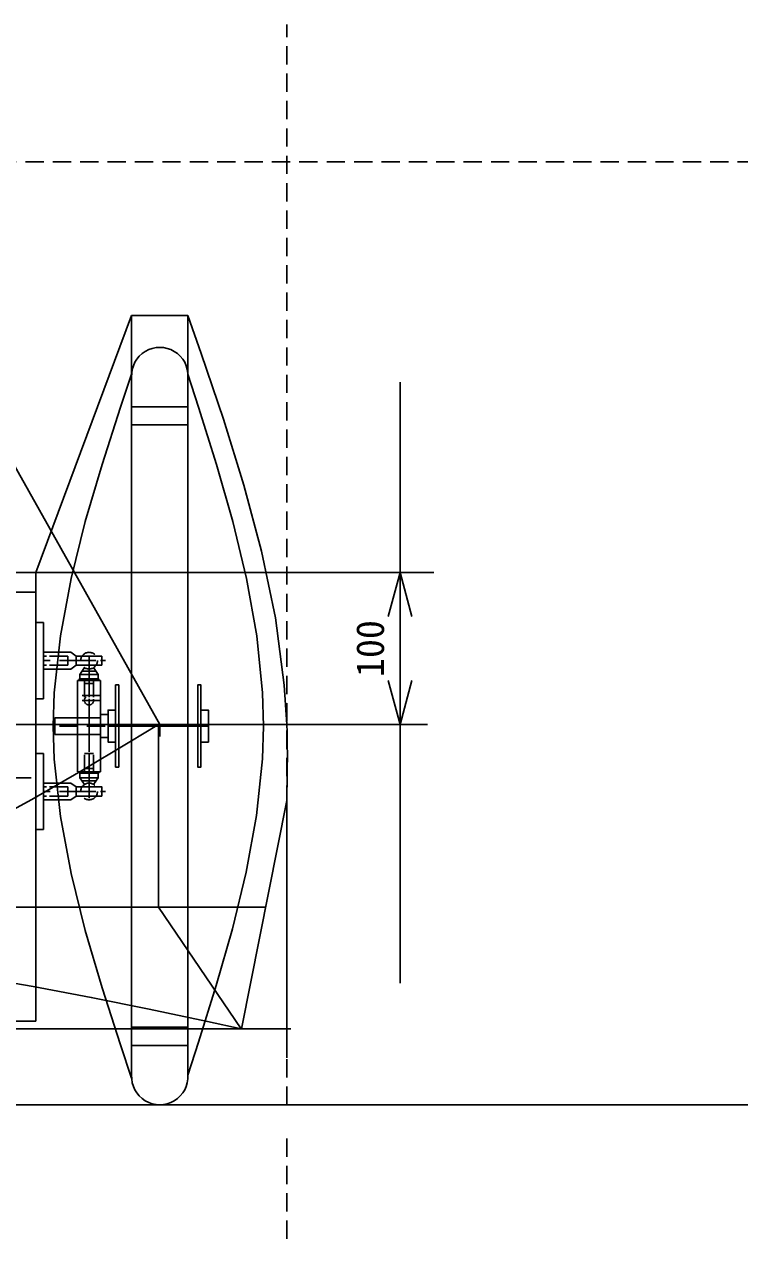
# Model space of a CAD drawing. Units: millimetres, scale not verified. Extents: x -7131 to 2872, y -1658 to 2951.
# Drawn here: x -1059 to -589, y 793 to 1594 of the extents above; entities that cross this region are included whole.
import ezdxf
from ezdxf.enums import TextEntityAlignment as Align

# ---------------------------------------------------------------- set-up
doc = ezdxf.new("R2010")
doc.units = ezdxf.units.MM
doc.header["$LTSCALE"] = 10
doc.linetypes.add('DASHED1', pattern=[1.8, 1.2, -0.6])
for name, color, linetype in [('0-0_ふれーむ', 7, 'Continuous'), ('0-4_車輪', 7, 'Continuous'), ('0-8_カバー全', 7, 'Continuous'), ('0-A_カバー下', 7, 'Continuous'), ('0-D_寸法線', 4, 'Continuous'), ('0-F_基準線', 7, 'Continuous')]:
    doc.layers.add(name, color=color, linetype=linetype)
doc.styles.add('ＭＳ ゴシック', font='')
doc.styles.get('ＭＳ ゴシック').set_extended_font_data('MS Gothic')

msp = doc.modelspace()

# ---------------------------------------------------------------- linework, layer by layer
at = {"layer": '0-0_ふれーむ'}
for p, q in [((-1066.85, 1220.51), (-1051.85, 1220.51)), ((-1051.85, 1220.51), (-1051.85, 938.51)), ((-1051.85, 1213.51), (-1051.85, 938.51)), ((-1150.06, 938.51), (-1051.85, 938.51))]:
    msp.add_line(p, q, dxfattribs=at)
at = {"layer": '0-0_ふれーむ', "linetype": 'DASHED1'}
msp.add_line((-1066.85, 1098.51), (-1051.85, 1098.51), dxfattribs=at)
at = {"layer": '0-4_車輪'}
for p, q in [((-988.85, 901.06), (-988.85, 1402.51)), ((-951.85, 901.06), (-951.85, 1363.96)), ((-951.85, 1342.51), (-988.85, 1342.51)), ((-951.85, 1330.51), (-988.85, 1330.51)), ((-1051.85, 1175.51), (-1051.85, 1200.51)), ((-1051.85, 1200.51), (-1046.85, 1200.51)), ((-1046.85, 1175.51), (-1046.85, 1200.51)), ((-1046.85, 1181.01), (-1028.85, 1181.01)), ((-1044.85, 1181.01), (-1046.85, 1181.01)), ((-1046.85, 1181.01), (-1046.85, 1168.85)), ((-1028.85, 1181.01), (-1025.35, 1178.51)), ((-1025.35, 1175.51), (-1025.35, 1178.51)), ((-1008.35, 1178.51), (-1025.35, 1178.51)), ((-1008.35, 1175.51), (-1008.35, 1178.51)), ((-1051.85, 1175.51), (-1051.85, 1150.51)), ((-1046.85, 1175.51), (-1046.85, 1150.51)), ((-1046.85, 1170.01), (-1028.85, 1170.01)), ((-1044.85, 1170.01), (-1046.85, 1170.01)), ((-1025.35, 1172.51), (-1028.85, 1170.01)), ((-1025.35, 1175.51), (-1025.35, 1172.51)), ((-1008.35, 1172.51), (-1025.35, 1172.51)), ((-1022.85, 1166.51), (-1019.9, 1170.93)), ((-1010.85, 1166.51), (-1013.8, 1170.93)), ((-1008.35, 1175.51), (-1008.35, 1172.51)), ((-1024.35, 1162.51), (-1024.35, 1127.51)), ((-1024.35, 1162.51), (-1024.35, 1127.51)), ((-1009.35, 1162.51), (-1024.35, 1162.51)), ((-1023.35, 1162.51), (-1023.35, 1163.51)), ((-1010.35, 1163.51), (-1023.35, 1163.51)), ((-1016.85, 1168.51), (-1021.52, 1168.51)), ((-1016.85, 1166.51), (-1019.85, 1166.51)), ((-1016.85, 1168.51), (-1012.18, 1168.51)), ((-1010.85, 1166.51), (-1010.85, 1163.51)), ((-1010.35, 1162.51), (-1010.35, 1163.51)), ((-1009.35, 1132.51), (-1009.35, 1162.51)), ((-1009.35, 1132.51), (-1009.35, 1162.51)), ((-945.35, 1159.51), (-945.35, 1105.51)), ((-1046.85, 1150.51), (-1051.85, 1150.51)), ((-1039.35, 1127.01), (-1039.35, 1138.01)), ((-1009.35, 1138.01), (-1039.35, 1138.01)), ((-1024.35, 1102.51), (-1024.35, 1137.51)), ((-1024.35, 1102.51), (-1024.35, 1137.51)), ((-1009.35, 1138.01), (-1009.35, 1127.01)), ((-1009.35, 1138.01), (-1009.35, 1127.01)), ((-1009.35, 1127.01), (-1009.35, 1138.01)), ((-1004.35, 1143.01), (-1004.35, 1122.01)), ((-1004.35, 1122.01), (-1004.35, 1143.01)), ((-938.35, 1122.01), (-938.35, 1143.01)), ((-1009.35, 1132.51), (-1009.35, 1102.51)), ((-938.35, 1132.51), (-1004.35, 1132.51)), ((-938.35, 1132.51), (-1004.35, 1132.51)), ((-970.35, 1132.51), (-970.35, 1125.74)), ((-955.35, 1132.51), (-938.35, 1132.51)), ((-955.35, 1132.51), (-938.35, 1132.51)), ((-1009.35, 1127.01), (-1039.35, 1127.01)), ((-1051.85, 1089.51), (-1051.85, 1114.51)), ((-1051.85, 1114.51), (-1046.85, 1114.51)), ((-1046.85, 1089.51), (-1046.85, 1114.51)), ((-1023.35, 1102.51), (-1023.35, 1101.51)), ((-1023.35, 1101.51), (-1010.35, 1101.51)), ((-1022.85, 1098.51), (-1019.9, 1094.09)), ((-1016.85, 1098.51), (-1019.85, 1098.51)), ((-1010.85, 1098.51), (-1013.8, 1094.09)), ((-1010.85, 1098.51), (-1010.85, 1101.51)), ((-1010.35, 1102.51), (-1010.35, 1101.51)), ((-1051.85, 1089.51), (-1051.85, 1064.51)), ((-1046.85, 1095.01), (-1028.85, 1095.01)), ((-1044.85, 1095.01), (-1046.85, 1095.01)), ((-1046.85, 1091.51), (-1046.85, 1086.51)), ((-1046.85, 1089.51), (-1046.85, 1064.51)), ((-1025.35, 1089.51), (-1025.35, 1092.51)), ((-1025.35, 1089.51), (-1025.35, 1086.51)), ((-1016.85, 1096.51), (-1021.52, 1096.51)), ((-1016.85, 1096.51), (-1012.18, 1096.51)), ((-1008.35, 1089.51), (-1008.35, 1086.51)), ((-1044.85, 1084.01), (-1046.85, 1084.01)), ((-1008.35, 1086.51), (-1025.35, 1086.51)), ((-1046.85, 1064.51), (-1051.85, 1064.51)), ((-951.85, 934.51), (-988.85, 934.51)), ((-951.85, 922.51), (-988.85, 922.51)), ((-951.85, 883.51), (-988.85, 883.51))]:
    msp.add_line(p, q, dxfattribs=at)
at = {"layer": '0-4_車輪', "linetype": 'DASHED1'}
for p, q in [((-1044.85, 1178.51), (-1046.85, 1178.51)), ((-1044.85, 1172.51), (-1046.85, 1172.51)), ((-1030.85, 1172.51), (-1044.85, 1172.51)), ((-1019.85, 1163.51), (-1019.85, 1150.51)), ((-1013.85, 1163.51), (-1013.85, 1150.51)), ((-1013.85, 1160.51), (-1019.85, 1160.51)), ((-1009.35, 1152.51), (-1024.35, 1152.51)), ((-970.35, 1132.51), (-1040.62, 1132.51)), ((-970.35, 1132.51), (-1040.35, 1132.51)), ((-1013.85, 1114.51), (-1019.85, 1114.51)), ((-1019.85, 1101.51), (-1019.85, 1114.51)), ((-1013.85, 1101.51), (-1013.85, 1114.51)), ((-1013.85, 1104.51), (-1019.85, 1104.51)), ((-1044.85, 1092.51), (-1046.85, 1092.51)), ((-1030.85, 1092.51), (-1044.85, 1092.51)), ((-1030.85, 1092.51), (-1030.85, 1086.51)), ((-1044.85, 1086.51), (-1046.85, 1086.51)), ((-1030.85, 1086.51), (-1044.85, 1086.51))]:
    msp.add_line(p, q, dxfattribs=at)
at = {"layer": '0-4_車輪', "color": 4, "linetype": 'DASHED1'}
for p, q in [((-1016.85, 1178.8), (-1016.85, 1171)), ((-1024.35, 1175.51), (-1046.85, 1175.51)), ((-1024.35, 1175.51), (-1009.35, 1175.51)), ((-1016.85, 1175.51), (-1016.85, 1168.51)), ((-1016.85, 1167.51), (-1016.85, 1174.51)), ((-1009.35, 1175.51), (-1006.02, 1175.51)), ((-1016.85, 1168.51), (-1016.85, 1096.51)), ((-1016.85, 1097.51), (-1016.85, 1167.51)), ((-1009.35, 1149.36), (-1024.35, 1149.36)), ((-1016.85, 1090.51), (-1016.85, 1097.51)), ((-1024.35, 1089.51), (-1046.85, 1089.51)), ((-1024.35, 1089.51), (-1044.85, 1089.51)), ((-1024.35, 1089.51), (-1009.35, 1089.51)), ((-1024.35, 1089.51), (-1009.35, 1089.51)), ((-1016.85, 1096.51), (-1016.85, 1089.51)), ((-1016.85, 1089.51), (-1016.85, 1096.51)), ((-1016.85, 1092.8), (-1016.85, 1085)), ((-1009.35, 1089.51), (-1006.02, 1089.51))]:
    msp.add_line(p, q, dxfattribs=at)
at = {"layer": '0-4_車輪'}
for points in [[(-988.85, 1363.96), (-996.1, 1342.17), (-1008.23, 1304.59), (-1019.31, 1267.02), (-1028.69, 1229.45), (-1035.7, 1191.87), (-1039.69, 1154.3), (-1040.35, 1132.51), (-1039.69, 1110.72), (-1035.7, 1073.14), (-1028.69, 1035.57), (-1019.31, 998), (-1008.23, 960.43), (-996.1, 922.85), (-988.85, 901.06)], [(-951.85, 1363.96), (-944.83, 1342.16), (-933.1, 1304.59), (-922.38, 1267.01), (-913.33, 1229.44), (-906.57, 1191.87), (-902.76, 1154.3), (-902.15, 1132.51), (-902.82, 1110.9), (-906.7, 1073.64), (-913.48, 1036.38), (-922.52, 999.12), (-933.2, 961.87), (-944.87, 924.62), (-951.85, 903.01)], [(-1019.85, 1166.51), (-1022.85, 1166.51), (-1022.85, 1163.51)], [(-1016.85, 1166.51), (-1013.85, 1166.51), (-1010.85, 1166.51)], [(-945.35, 1105.51), (-943.35, 1105.51), (-943.35, 1159.51), (-945.35, 1159.51)], [(-1034.35, 1127.01), (-1009.35, 1127.01), (-1009.35, 1138.01)], [(-1004.35, 1140.01), (-1004.35, 1125.01), (-1009.35, 1125.01), (-1009.35, 1140.01)], [(-1009.35, 1132.51), (-1009.35, 1102.51), (-1024.35, 1102.51)], [(-1019.85, 1098.51), (-1022.85, 1098.51), (-1022.85, 1101.51)], [(-1016.85, 1098.51), (-1013.85, 1098.51), (-1010.85, 1098.51)], [(-1008.35, 1089.51), (-1008.35, 1092.51), (-1025.35, 1092.51), (-1028.85, 1095.01)], [(-1046.85, 1084.01), (-1028.85, 1084.01), (-1025.35, 1086.51)]]:
    msp.add_lwpolyline(points, dxfattribs=at)
at = {"layer": '0-4_車輪', "linetype": 'DASHED1'}
msp.add_lwpolyline([(-1030.85, 1172.51), (-1030.85, 1178.51), (-1044.85, 1178.51)], dxfattribs=at)
at = {"layer": '0-4_車輪'}
for points in [[(-997.35, 1159.51), (-997.35, 1105.51), (-999.35, 1105.51), (-999.35, 1159.51)], [(-999.35, 1159.51), (-999.35, 1105.51), (-997.35, 1105.51), (-997.35, 1159.51)], [(-997.35, 1105.51), (-997.35, 1159.51), (-999.35, 1159.51), (-999.35, 1105.51)], [(-999.35, 1105.51), (-999.35, 1159.51), (-997.35, 1159.51), (-997.35, 1105.51)], [(-943.35, 1159.51), (-943.35, 1105.51), (-945.35, 1105.51), (-945.35, 1159.51)], [(-1009.35, 1125.01), (-1004.35, 1125.01), (-1004.35, 1140.01), (-1009.35, 1140.01)], [(-999.35, 1143.01), (-999.35, 1122.01), (-1004.35, 1122.01), (-1004.35, 1143.01)], [(-1004.35, 1143.01), (-1004.35, 1122.01), (-999.35, 1122.01), (-999.35, 1143.01)], [(-999.35, 1122.01), (-999.35, 1143.01), (-1004.35, 1143.01), (-1004.35, 1122.01)], [(-1004.35, 1122.01), (-1004.35, 1143.01), (-999.35, 1143.01), (-999.35, 1122.01)], [(-938.35, 1143.01), (-938.35, 1122.01), (-943.35, 1122.01), (-943.35, 1143.01)], [(-943.35, 1143.01), (-943.35, 1122.01), (-938.35, 1122.01), (-938.35, 1143.01)]]:
    msp.add_lwpolyline(points, close=True, dxfattribs=at)
at = {"layer": '0-4_車輪', "color": 4, "linetype": 'DASHED1'}
for centre in [(-1016.85, 1175.51), (-1016.85, 1089.51)]:
    msp.add_circle(centre, 5.5, dxfattribs=at)
at = {"layer": '0-4_車輪', "linetype": 'DASHED1'}
msp.add_circle((-1016.85, 1149.36), 3, dxfattribs=at)
at = {"layer": '0-4_車輪'}
for centre, start, end in [((-970.35, 1362.98), 356.98538, 183.0146), ((-970.35, 902.04), 176.98537, 3.01459)]:
    msp.add_arc(centre, 18.53, start, end, dxfattribs=at)
at = {"layer": '0-4_車輪', "color": 4, "linetype": 'DASHED1'}
for centre, start, end in [((-1016.85, 1175.51), 142.58029, 142.58031), ((-1016.85, 1175.51), 37.41965, 37.41966), ((-1016.85, 1089.51), 37.41965, 37.41966), ((-1016.85, 1089.51), 217.41962, 217.41963)]:
    msp.add_arc(centre, 5.5, start, end, dxfattribs=at)
at = {"layer": '0-8_カバー全'}
for p, q in [((-1166.85, 1483.51), (-970.35, 1133.51)), ((-1051.85, 1233.51), (-988.85, 1402.51)), ((-951.85, 1402.51), (-988.85, 1402.51)), ((-988.85, 1402.51), (-988.85, 1133.51)), ((-951.85, 1402.51), (-951.85, 1133.51)), ((-1051.85, 1233.51), (-1051.85, 1133.51)), ((-886.79, 1133.51), (-1646.17, 1133.51)), ((-971.25, 1133.51), (-971.25, 1013.51)), ((-886.85, 1083.51), (-916.72, 933.51)), ((-1632.85, 1013.51), (-900.79, 1013.51)), ((-971.25, 1013.51), (-916.85, 933.51)), ((-1051.85, 933.51), (-1616.85, 933.51)), ((-1051.85, 933.51), (-916.85, 933.51))]:
    msp.add_line(p, q, dxfattribs=at)
at = {"layer": '0-8_カバー全', "color": 3}
msp.add_line((-1076.85, 1233.51), (-1051.85, 1233.51), dxfattribs=at)
at = {"layer": '0-8_カバー全', "color": 5}
msp.add_line((-794.47, 1133.51), (-1755.63, 1133.51), dxfattribs=at)
at = {"layer": '0-8_カバー全'}
for points in [[(-951.85, 1402.51), (-943.16, 1377.49), (-928.58, 1334.3), (-915.12, 1290.98), (-903.48, 1247.44), (-894.37, 1203.6), (-888.5, 1159.37), (-886.85, 1133.51), (-886.7, 1128.82), (-886.55, 1120.72), (-886.51, 1112.61), (-886.54, 1104.49), (-886.64, 1096.36), (-886.77, 1088.23), (-886.85, 1083.51)], [(-1562.45, 1133.51), (-1543.73, 1122.13), (-1511.46, 1102.77), (-1479.19, 1084.15), (-1446.92, 1066.74), (-1414.65, 1051.01), (-1382.38, 1037.42), (-1350.11, 1026.45), (-1317.84, 1018.56), (-1285.57, 1014.22), (-1266.85, 1013.51), (-1248.13, 1014.22), (-1215.86, 1018.56), (-1183.59, 1026.45), (-1151.32, 1037.42), (-1119.05, 1051.01), (-1086.78, 1066.74), (-1054.51, 1084.15), (-1022.24, 1102.77), (-989.97, 1122.13), (-971.25, 1133.51)], [(-1616.85, 933.51), (-1594.69, 938.25), (-1556.48, 946.32), (-1518.27, 954.08), (-1480.06, 961.33), (-1441.85, 967.88), (-1403.64, 973.55), (-1365.43, 978.12), (-1327.22, 981.41), (-1289.01, 983.22), (-1266.85, 983.51), (-1244.69, 983.22), (-1206.48, 981.41), (-1168.27, 978.12), (-1130.06, 973.55), (-1091.85, 967.88), (-1053.64, 961.33), (-1015.43, 954.08), (-977.22, 946.32), (-939.01, 938.25), (-916.85, 933.51)]]:
    msp.add_lwpolyline(points, dxfattribs=at)
at = {"layer": '0-A_カバー下'}
for p, q in [((-886.85, 1083.51), (-886.85, 914.46)), ((-916.85, 933.51), (-884.3, 933.51))]:
    msp.add_line(p, q, dxfattribs=at)
at = {"layer": '0-D_寸法線', "linetype": 'DASHED1'}
for p, q in [((-886.85, 883.51), (-886.85, 1593.91)), ((-1904.65, 1503.51), (2011.2, 1503.51))]:
    msp.add_line(p, q, dxfattribs=at)
at = {"layer": '0-D_寸法線', "color": 7}
for p, q in [((-812.47, 1358.56), (-812.47, 963.42)), ((-1051.85, 1233.51), (-790.27, 1233.51))]:
    msp.add_line(p, q, dxfattribs=at)
at = {"layer": '0-D_寸法線'}
for p, q in [((-812.47, 1233.51), (-820.24, 1204.53)), ((-812.47, 1133.51), (-812.47, 1233.51)), ((-812.47, 1233.51), (-804.71, 1204.53)), ((-812.47, 1133.51), (-820.24, 1162.49)), ((-812.47, 1133.51), (-804.71, 1162.49))]:
    msp.add_line(p, q, dxfattribs=at)
at = {"layer": '0-F_基準線', "color": 4, "linetype": 'DASHED1'}
msp.add_line((-886.85, 861.35), (-886.85, 793.49), dxfattribs=at)
at = {"layer": '0-F_基準線'}
msp.add_lwpolyline([(-1904.65, 883.51), (-1266.61, 883.51), (2011.2, 883.51)], dxfattribs=at)

# ---------------------------------------------------------------- texts
at = {"layer": '0-D_寸法線', "style": 'ＭＳ ゴシック'}
msp.add_text('100', height=18.33, rotation=90, dxfattribs=at).set_placement((-817.47, 1164.76), align=Align.BOTTOM_LEFT)

doc.saveas('drawing.dxf')
